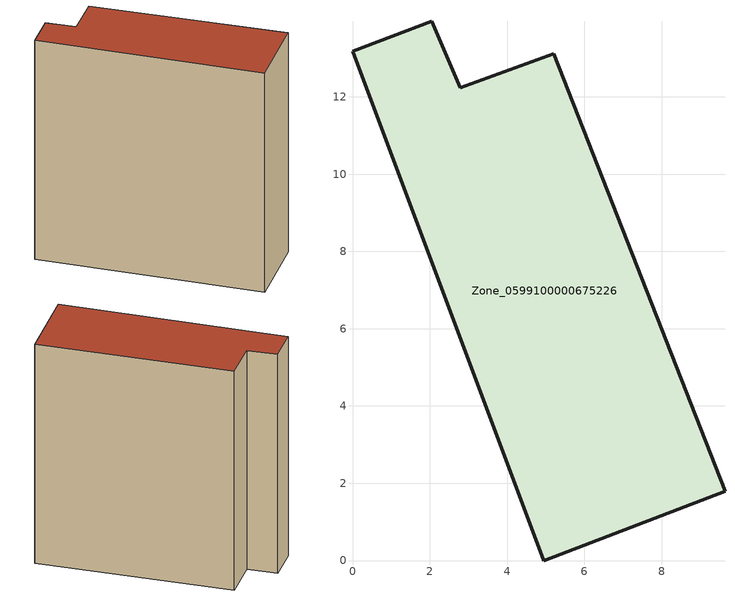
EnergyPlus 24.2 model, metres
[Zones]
Zone_0599100000675226
 floor ground (C_G): 4.95,0 0,13.18 2.05,13.95 2.79,12.24 5.21,13.12 9.64,1.79 z0
 wall outside (C_F): 2.79,12.24 2.05,13.95 0,13.18 4.95,0 9.64,1.79 5.21,13.12 2.79,12.24 z0:14.75
 roof outside (C_R): 9.64,1.79 5.21,13.12 2.79,12.24 2.05,13.95 0,13.18 4.95,0 z14.75
[BUILDING]
Pand.0599100000675226: North Axis=0; Terrain=City; Loads Convergence Tolerance Value=0.04; Temperature Convergence Tolerance Value=0.4; Solar Distribution=FullExterior; Maximum Number of Warmup Days=25; Minimum Number of Warmup Days=1
[Site:Location]
Rotterdam.The.Hague.AP_ZH_NLD Design_Conditions: Latitude=51.96; Longitude=4.45; Time Zone=1; Elevation=-4.5
[SITE:GROUNDTEMPERATURE:BUILDINGSURFACE]
18, 18, 18, 18, 18, 18, 18, 18, 18, 18, 18, 18
[MATERIAL] Thermal Absorptance=0.9; Solar Absorptance=0.7; Visible Absorptance=0.7
Name | Roughness | Thickness | Conductivity | Density | Specific Heat
G.TI.1946 | MediumSmooth | 0.15 | 1 | 540 | 1210
F.TI.1946 | Rough | 0.3 | 0.857143 | 1920 | 840
R.TI.1946 | MediumRough | 0.2 | 0.1 | 1500 | 1000
[CONSTRUCTION]
C_G: G.TI.1946
C_F: F.TI.1946
C_R: R.TI.1946
[ZONE]
Zone_0599100000675226: Type=1; Multiplier=1; Ceiling Height=Autocalculate; Volume=Autocalculate; Floor Area=autocalculate; Part of Total Floor Area=Yes
[ZONEINFILTRATION:DESIGNFLOWRATE]
Infil_Zone_0599100000675226: Zone or ZoneList or Space or SpaceList=Zone_0599100000675226; Schedule=AlwaysOn; Design Flow Rate Calculation Method=Flow/Area; Flow Rate per Floor Area=0.003; Constant Term Coefficient=1; Temperature Term Coefficient=0; Velocity Term Coefficient=0; Velocity Squared Term Coefficient=0
[HVACTEMPLATE:ZONE:IDEALLOADSAIRSYSTEM]
Zone_0599100000675226: Maximum Heating Supply Air Temperature=50; Minimum Cooling Supply Air Temperature=13; Maximum Heating Supply Air Humidity Ratio=0.0156; Minimum Cooling Supply Air Humidity Ratio=0.0077; Heating Limit=NoLimit; Cooling Limit=NoLimit; Dehumidification Control Type=ConstantSensibleHeatRatio; Cooling Sensible Heat Ratio=0.7; Dehumidification Setpoint=60; Humidification Control Type=None; Humidification Setpoint=30; Outdoor Air Method=None; Outdoor Air Flow Rate per Person=0.00944; Outdoor Air Flow Rate per Zone Floor Area=0; Outdoor Air Flow Rate per Zone=0; Demand Controlled Ventilation Type=None; Outdoor Air Economizer Type=NoEconomizer; Heat Recovery Type=None; Sensible Heat Recovery Effectiveness=0.7; Latent Heat Recovery Effectiveness=0.65
[ZONECONTROL:THERMOSTAT]
ThermostatControl_Zone_0599100000675226: Zone or ZoneList=Zone_0599100000675226; Control Type Schedule=DualSetpointControlType; Control 1=Thermostat_Zone_0599100000675226; Temperature Difference Between Cutout And Setpoint=0
[THERMOSTATSETPOINT:DUALSETPOINT]
Thermostat_Zone_0599100000675226: Heating Setpoint Temperature Schedule=HeatingSetpoint_Zone_0599100000675226; Cooling Setpoint Temperature Schedule=CoolingSetpoint_Zone_0599100000675226
[SCHEDULE:COMPACT]
HeatingSetpoint_Zone_0599100000675226: Through: 12/31, For: AllDays, Until: 24:00, 21
CoolingSetpoint_Zone_0599100000675226: Through: 12/31, For: AllDays, Until: 24:00, 24
DualSetpointControlType: Through: 12/31, For: AllDays, Until: 24:00, 4
AlwaysOn: Through: 12/31, For: AllDays, Until: 24:00, 1
